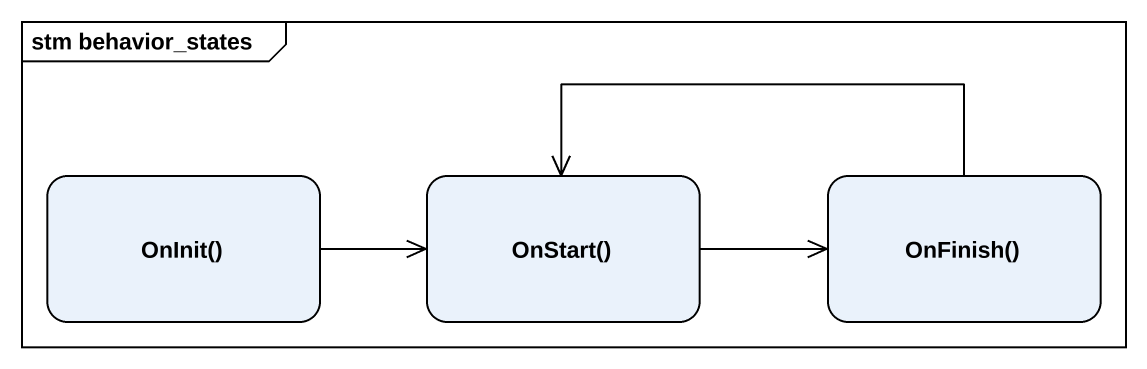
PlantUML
@startuml
mainframe stm behavior_states
hide empty description
state "OnInit()" as OnInit
state "OnStart()" as OnStart
state "OnFinish()" as OnFinish
OnInit -right-> OnStart
OnStart -right-> OnFinish
OnFinish -left-> OnStart
@enduml
